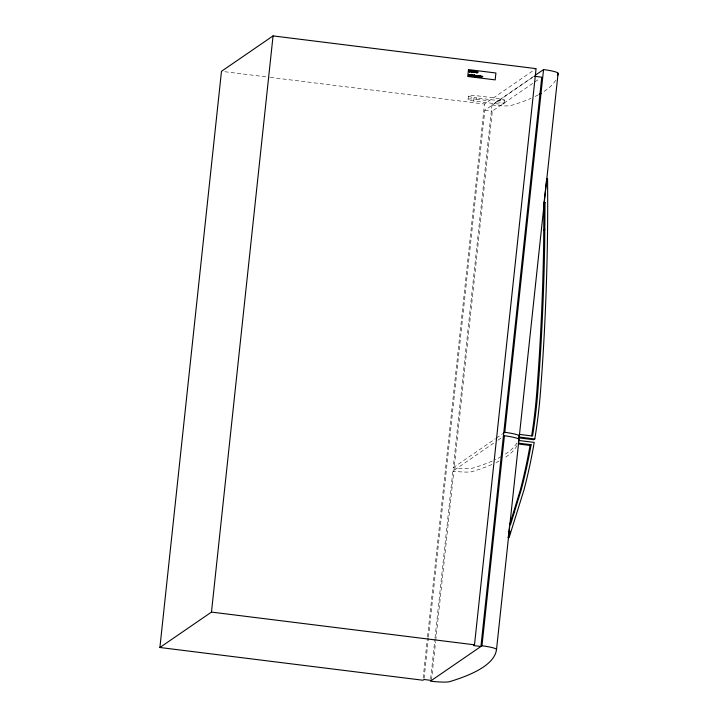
<?xml version="1.0" encoding="UTF-8"?>
<svg xmlns="http://www.w3.org/2000/svg" width="718" height="718" viewBox="0 0 718 718"><rect width="100%" height="100%" fill="white"/><g stroke="black" fill="none" stroke-linecap="round" stroke-linejoin="round"><path stroke-width="0.54" stroke-dasharray="3.59 2.69" d="M468.055 99.488L468.423 96.041M496.721 101.723A8.724 1.059 6.1 0 1 503.955 103.706A8.724 1.059 6.1 0 1 494.056 103.554L473.665 101.023L474.033 97.576A8.939 1.086 6.1 0 1 468.504 95.808A8.939 1.086 6.1 0 1 476.698 95.745L497.089 98.285A8.724 1.059 6.1 0 1 504.323 100.269A8.724 1.059 6.1 0 1 494.424 100.116L474.033 97.576M473.665 101.023A8.939 1.086 6.1 0 1 468.136 99.255A8.939 1.086 6.1 0 1 476.33 99.192L476.698 95.745M423.162 678.007L427.443 637.88M427.569 636.767L484.497 104.047L536.077 68.632M424.105 678.384L428.395 638.284M428.511 637.162L484.829 110.204L533.357 76.88M430.647 678.941L434.92 638.939M435.036 637.826L452.852 471.152L494.208 442.755M492.27 461.055A1097.544 133.754 6.1 0 1 473.027 468.01A18.121 2.208 6.1 0 1 453.22 467.714L491.983 104.981L533.465 76.503M431.473 680.431L435.629 641.542M435.745 640.429L492.315 111.128L539.927 78.442M504.009 103.437L504.377 99.99M453.22 467.714L495.492 438.689M496.407 438.061L502.815 433.654M497.87 440.242L501.532 437.729M476.33 99.192L489.236 100.798M224.806 71.728L269.196 77.257M270.309 77.391L484.497 104.047M484.829 110.204L492.315 111.128M516.933 445.69A1097.544 133.754 6.1 0 1 503.641 458.434M499.145 461.01A1097.544 133.754 6.1 0 1 493.724 463.675M491.902 464.492A1097.544 133.754 6.1 0 1 472.659 471.457A18.121 2.208 6.1 0 1 452.852 471.152M491.983 104.981A18.121 2.208 6.1 0 0 511.79 105.277A1097.544 133.754 6.1 0 0 531.033 98.321M516.888 442.97A1097.544 133.754 6.1 0 1 503.156 455.517M501.379 456.549A1097.544 133.754 6.1 0 1 494.98 459.825M555.651 80.245A1097.544 133.754 6.1 0 1 541.919 92.784M538.276 94.839A1097.544 133.754 6.1 0 1 534.623 96.679"/><path stroke-width="1.08" d="M473.476 76.045L473.503 75.498M474.024 71.396L473.485 72.141M470.218 71.172L469.5 70.669M478.412 76.916C480.162 77.589 478.888 74.941 478.7 75.893M469.751 75.354L470.443 75.04M472.884 72.078L472.139 71.477M476.24 75.911C478.035 76.072 475.801 75.067 476.267 76.35M471.897 71.755L472.336 71.028L473.027 71.522M475.603 72.051L476.339 72.751M476.222 76.072L477.138 76.162L477.066 75.623M480.01 75.893C480.584 77.984 479.247 76.279 480.055 75.543M473.279 71.62L473.979 72.401M473.252 76.072L473.27 75.525M471.69 71.405C470.649 73.792 470.048 69.027 471.475 70.92M431.473 680.431L423.988 679.497L422.92 680.233L159.899 647.501L221.476 71.315L273.055 35.9L536.077 68.632L474.499 644.818L473.431 645.554L480.916 646.487L541.758 77.185L534.273 76.252M159.899 647.501L211.478 612.086L273.055 35.9M469.087 74.771C468.001 77.041 469.034 73.433 469.366 74.78M468.612 75.704L468.737 74.475M469.348 70.669L470.021 71.001L469.392 71.19M470.236 71.154L470.128 72.006L469.348 71.899M469.482 71.737L470.012 71.324L469.464 71.746M471.475 71.531C470.793 72.985 470.685 70.176 471.457 71.351M471.008 74.95L471.618 74.834L471.098 76.027L471.143 74.457M471.403 74.331L471.223 74.762M472.776 74.977L472.857 76.234L472.982 75.004L471.968 75.255L471.672 76.099L472.13 74.995M473.036 71.638L472.121 71.854M474.077 72.347L474.445 70.795L473.844 71.19M474.006 71.414L474.068 72.186L473.503 72.123M473.53 76.359C475.083 76.853 474.203 72.653 474.257 76.404M475.154 71.62C474.643 73.882 474.374 70.831 475.316 71.396M474.67 72.554L474.804 71.324M474.849 76.117L475.397 76.261L475.388 75.489M475.46 76.234L475.549 75.552M477.937 75.659L477.371 76.808L478.143 75.875M479.938 76.629L479.992 76.072M482.81 76.458C481.67 75.74 482.11 77.93 482.586 76.422M481.984 645.751A18.686 2.28 6.1 0 1 496.461 649.718A1097.544 133.754 6.1 0 1 450.213 681.463A18.121 2.208 6.1 0 1 430.405 681.167L481.984 645.751L504.431 435.736A18.686 2.28 6.1 0 1 518.899 439.703L518.728 440.475L534.21 442.405L533.106 448.75A561.368 551.621 55.5 0 1 523.898 490.206L509.295 536.983L508.227 537.719L509.78 524.158L510.651 524.266L521.322 489.461A558.514 548.821 55.5 0 0 530.485 448.229L531.105 444.711L518.441 443.141L518.243 443.975L530.037 445.447L531.105 444.711M503.731 433.026L504.799 432.299L543.562 69.565A18.686 2.28 6.1 0 1 558.039 73.523A1097.544 133.754 6.1 0 1 557.635 75.552M518.899 437.881L533.725 439.721L534.793 438.985L535.906 431.976A561.368 551.621 55.5 0 0 540.645 389.703L541.785 374.302A2464.598 2421.823 55.5 0 0 547.556 178.935L546.685 178.827L543.948 203.472L543.634 244.775A2461.905 2419.175 55.5 0 1 538.06 374.805L536.929 390.179A558.757 549.064 55.5 0 1 532.2 432.263L531.634 435.853M518.441 443.141L518.629 441.364M496.524 649.449L518.97 439.434M519.338 435.988L558.101 73.263M544.163 202.467L545.034 202.575L544.693 244.039A2461.905 2419.175 55.5 0 1 539.128 374.078L537.997 389.452A558.757 549.064 55.5 0 1 533.268 431.536L532.559 436.014L519.374 434.381L519.096 437.038L534.793 438.985M475.837 71.962L476.124 72.59L476.528 72.159M480.782 76.485L480.872 77.014M480.845 77.032L481.473 76.682M530.037 445.447L529.417 448.956A558.514 548.821 55.5 0 1 520.263 490.197L509.592 525.002M476.321 72.769L476.635 71.692L475.711 71.692M481.679 76.709L481.365 77.248M469.572 75.067L469.751 75.785M473.234 71.782L473.763 71.172M469.419 71.172L469.285 71.854M518.575 439.281L519.267 436.257A18.686 2.28 6.1 0 0 504.799 432.299M478.924 76.799C479.83 75.857 477.632 76.745 478.951 76.79M508.227 537.719L510.318 531.356M474.715 75.552L474.697 76.296L475.361 76.44M475.953 71.728L475.846 72.365M473.476 75.516L474.158 75.372L473.512 76.099M474.697 75.57L475.783 75.354L475.262 76.988M477.488 72.428L476.833 72.841L477.398 72.267C475.926 71.342 479.274 71.764 477.614 72.303L477.784 72.94M469.662 74.852L470.326 74.645M476.249 75.552L476.07 76.422L476.734 76.566M475.926 71.746L476.42 71.737M480.88 76.27L481.446 76.485M476.231 75.57L476.994 75.552M535.296 75.237L543.562 69.565M543.966 203.311L545.034 202.575M543.804 229.904L544.872 229.168M503.363 436.472L504.431 435.736M513.567 512.894L514.626 512.158M472.866 72.087L472.48 72.33M480.952 76.009L480.539 76.853M481.392 77.23L480.566 76.844M472.112 75.013L472.579 74.968M472.471 71.181L472.121 71.495L472.821 71.36M473.629 75.112L474.436 74.699M480.934 76.018L481.67 76.584M475.28 76.97L474.813 76.952M470.353 75.92L469.734 75.794M469.796 75.534L470.595 75.65L469.832 75.866M476.752 76.548L476.285 76.341M469.751 75.103L470.461 75.031M469.734 75.264L470.658 75.363L470.308 74.663M508.425 536.876L509.295 536.983M211.478 612.086L474.499 644.818M478.861 75.911L478.439 76.898M472.498 72.312L471.932 71.872M471.457 70.929L471.672 71.423M541.04 93.304A1097.544 133.754 6.1 0 1 539.227 94.327M468.486 69.592L467.75 76.476L495.178 79.886L495.914 73.003L468.486 69.592"/></g></svg>
